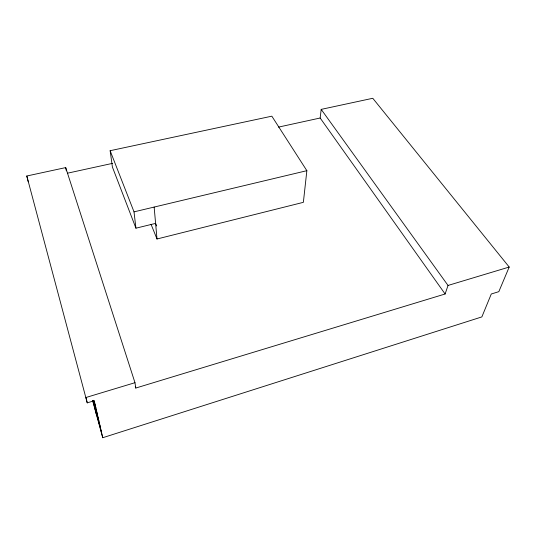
<?xml version="1.0" encoding="UTF-8"?>
<svg xmlns="http://www.w3.org/2000/svg" width="536" height="536" viewBox="0 0 536 536"><rect width="100%" height="100%" fill="white"/><g stroke="black" fill="none" stroke-linecap="round" stroke-linejoin="round"><path stroke-width="0.8" d="M156.666 225.964L155.601 223.385L135.936 228.189L112.406 167.051L110.141 150.703L271.839 116.178L306.86 170.683L303.369 202.333L157.008 238.996L151.058 224.343M135.28 386.463L135.789 388.051L445.115 293.996L320.16 118.007L321.191 109.378L372.781 98.282L509.2 267.042L498.822 291.664L491.284 294.003L481.864 316.903L102.745 437.718L92.728 401.022M445.115 293.996L448.029 285.447L509.2 267.042M135.789 388.051L134.978 382.697L65.7 167.594L26.8 176.002L87.247 402.858L94.229 400.734L102.745 437.718M134.978 382.697L85.941 397.504L87.247 402.858M110.141 150.703L134.02 211.861L306.86 170.683M67.65 173.161L112.6 163.346M278.486 127.112L320.16 118.007M321.191 109.378L448.029 285.447M93.907 400.693L95.864 407.842M93.586 400.627L97.478 414.844M93.244 400.312L98.838 420.747M93.05 400.466L100.118 426.328M92.896 400.781L101.445 432.083M26.8 176.002L28.254 181.811M93.137 400.425L93.706 402.864M95.066 408.74L96.406 414.489M65.7 167.594L66.35 170.877M134.02 211.861L135.936 228.189M154.14 207.064L157.008 238.996"/></g></svg>
